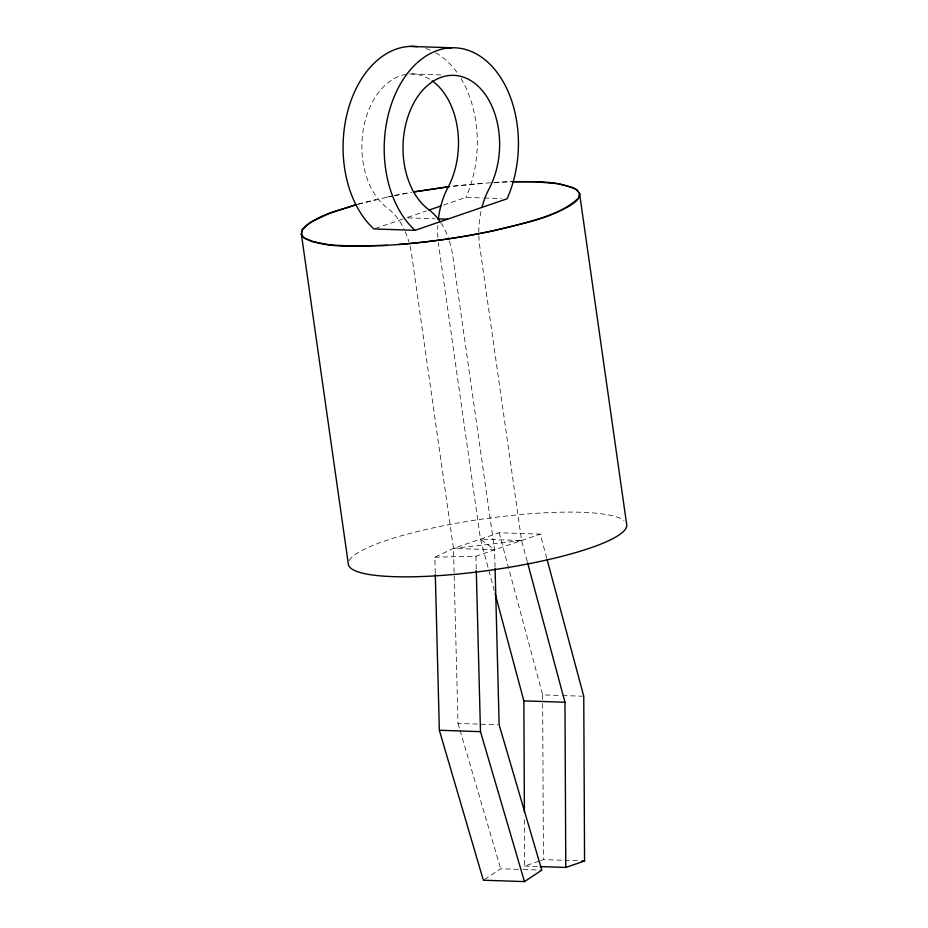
<?xml version="1.0" encoding="UTF-8"?>
<svg xmlns="http://www.w3.org/2000/svg" width="928" height="928" viewBox="0 0 928 928"><rect width="100%" height="100%" fill="white"/><g stroke="black" fill="none" stroke-linecap="round" stroke-linejoin="round"><path stroke-width="0.7" stroke-dasharray="4.64 3.48" d="M484.497 879.442L500.644 868.759L521.919 869.478M435.267 573.063L434.849 557.206L453.467 548.413L499.148 532.753L540.282 534.145L546.65 557.902M375.237 228.485L402.706 219.078M407.728 217.349L426.265 210.992M443.468 205.1L465.914 197.409L482.931 197.977M434.849 557.206L475.925 556.208L540.282 534.145M524.424 819.679L524.656 866.044L539.412 860.987M540.746 860.523L543.437 859.606L563.284 860.279M358.011 204.183L375.979 199.59M358.266 204.172L391.488 196.156M386.976 197.119L393.252 195.82M394.528 195.553L410.106 192.56M394.667 195.553L411.707 192.282M482.119 183.234L451.692 186.319L492.524 182.561M493.893 182.468L512.221 181.702M494.578 182.387L511.142 181.691M411.974 73.95L443.178 75.006M484.358 198.035L501.375 198.604M407.833 217.86L434.78 218.764M499.148 532.753L542.636 694.863L561.069 695.49M562.496 695.536L582.343 696.209M410.037 246.048A69.751 47.537 -88.1 0 1 411.638 254.527L453.467 548.413L458.014 723.434L497.721 724.768M564.711 860.326L577.471 860.766M524.656 866.044L538.832 866.532M523.346 869.524L540.363 870.104M458.014 723.434L459.638 728.967M460.044 730.348L500.644 868.759M527.22 561.452L521.606 540.537L479.788 246.651A69.751 47.537 -88.1 0 1 478.802 233.508M494.311 590.73L480.484 539.145L438.654 245.259A69.751 47.537 -88.1 0 1 438.318 242.672M495.042 567.159L494.589 549.805L452.771 255.919A69.751 47.537 -88.1 0 0 449.28 240.688M475.925 556.208L476.261 569.142M542.636 694.863L542.671 702.09M542.671 703.54L543.437 859.606M349.16 560.582A140.592 25.868 -8.1 0 1 481.226 519.251A140.592 25.868 -8.1 0 1 623.941 520.48M409.642 73.996A70.841 48.291 -88.1 0 1 432.158 80.864M406.151 74.368A70.841 48.291 -88.1 0 0 362.86 132.321A70.841 48.291 -88.1 0 0 387.44 208.116A69.751 47.537 -88.1 0 1 404.063 229.088M425.836 48.511A98.414 67.083 -88.1 0 1 431.242 50.553M435.638 52.768A98.414 67.083 -88.1 0 1 457.887 73.706M460.949 78.439A98.414 67.083 -88.1 0 1 465.914 197.409M478.79 232.186A69.751 47.537 -88.1 0 1 481.644 208.649M405.246 231.64A69.751 47.537 -88.1 0 1 408.958 241.964M437.854 237.417A69.751 47.537 -88.1 0 1 437.819 225.481M440.916 222.894A69.751 47.537 -88.1 0 1 448.85 239.378M521.606 540.537L453.467 548.413L494.589 549.805L480.484 539.145L521.606 540.537"/><path stroke-width="1.39" d="M512.465 181.644L534.377 181.679L557.786 183.686L573.214 187.734L576.369 189.498L579.582 193.569L626.632 524.181A140.592 25.868 -8.1 0 1 493.847 569.699A140.592 25.868 -8.1 0 1 348.441 564.769L301.38 234.169L302.11 229.97C315.775 215.122 337.05 211.05 355.528 204.856M512.221 181.702C533.739 182.074 557.125 179.823 576.88 189.88L579.582 193.569L578.863 197.768C556.243 218.904 522.882 222.697 493.998 230.631C462.62 237.313 430.812 241.918 398.843 244.516M435.302 574.513L439.35 730.266L483.337 880.208L524.471 881.6L541.778 870.151L499.148 724.826L495.076 568.609M428.922 210.088L440.835 206.004M415.048 230.33L507.048 198.801A98.414 67.083 -88.1 0 0 488.337 62.675A98.414 67.083 -88.1 0 0 395.073 94.656A98.414 67.083 -88.1 0 0 415.048 230.33L373.926 228.938A98.414 67.083 -88.1 0 1 346.91 114.411A98.414 67.083 -88.1 0 1 417.53 46.713M540.258 866.578L565.778 867.436L584.559 860.998L583.758 696.255L547.033 559.294M356.944 204.52L329.869 213.208L311.75 221.606L307.609 224.321L302.4 229.483L301.38 234.169L302.47 236.292L304.593 238.241L311.936 241.57L330.159 244.969L355.911 246.233L387.428 245.305M449.001 186.702L414.097 191.876L449.001 186.656M410.512 46.4L451.646 47.792M437.61 218.857L447.54 219.194M495.065 593.514L523.856 700.86L564.978 702.252L565.778 867.436M439.35 730.266L480.484 731.658L524.471 881.6M581.728 860.906L584.559 860.998M301.38 234.169L304.082 237.87C328.384 249.516 356.839 245.491 382.962 245.56C425.488 243.078 467.816 236.965 509.263 227.128C529.702 221.699 550.606 216.491 569.224 206.132C573.55 203.174 580.116 199.717 579.582 193.569M527.591 562.844L564.978 702.252M476.296 570.581L480.484 731.658M523.856 700.86L524.39 812.429M438.399 218.869A69.751 47.537 -88.1 0 1 448.004 187.363A70.841 48.291 -88.1 0 0 432.158 80.864M481.968 207.396A69.751 47.537 -88.1 0 1 489.126 188.755A70.841 48.291 -88.1 0 0 479.045 87.093A70.841 48.291 -88.1 0 0 410.141 110.722A70.841 48.291 -88.1 0 0 428.574 209.508A69.751 47.537 -88.1 0 1 440.139 221.734"/></g></svg>
